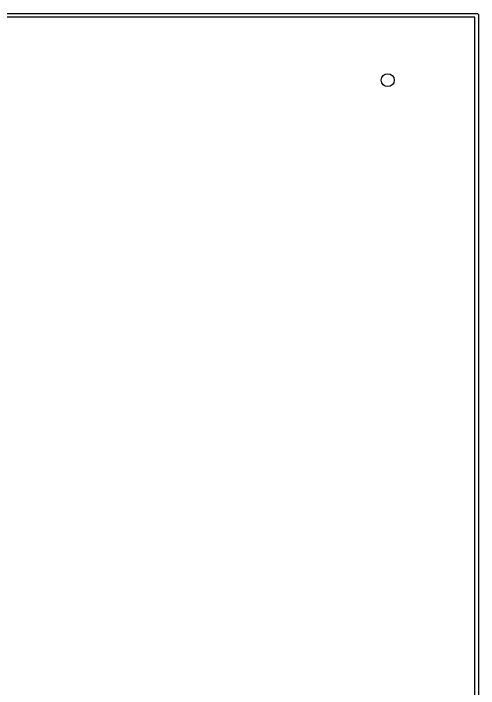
# Model space of a CAD drawing. Header units: inches. Extents: x -2.17 to 1.75, y 0.02 to 2.82.
# Drawn here: x -1.677 to -1.183, y 1.181 to 1.899 of the extents above; entities that cross this region are included whole.
import ezdxf

# ---------------------------------------------------------------- set-up
doc = ezdxf.new("R2010")
doc.units = ezdxf.units.IN
doc.header["$MEASUREMENT"] = 0
doc.layers.add('BLACK', color=250, linetype='CONTINUOUS')

msp = doc.modelspace()

# ---------------------------------------------------------------- linework, layer by layer
at = {"layer": 'BLACK', "linetype": 'CONTINUOUS'}
for p, q in [((-2.16913, 1.89862), (-1.18488, 1.89862)), ((-1.18685, 1.89469), (-2.16717, 1.89469)), ((-1.18685, 1.00237), (-1.18685, 1.89469)), ((-1.18488, 1.89862), (-1.18413, 1.89847)), ((-1.18413, 1.89847), (-1.18306, 1.89741)), ((-1.18306, 1.89741), (-1.18291, 1.89665)), ((-1.18291, 1.89665), (-1.18291, 1.00417))]:
    msp.add_line(p, q, dxfattribs=at)
at = {"layer": 'BLACK'}
msp.add_circle((-1.27937, 1.82776), 0.00689, dxfattribs=at)
msp.add_circle((-1.27937, 1.82776), 0.00689, dxfattribs=at)

doc.saveas('drawing.dxf')
